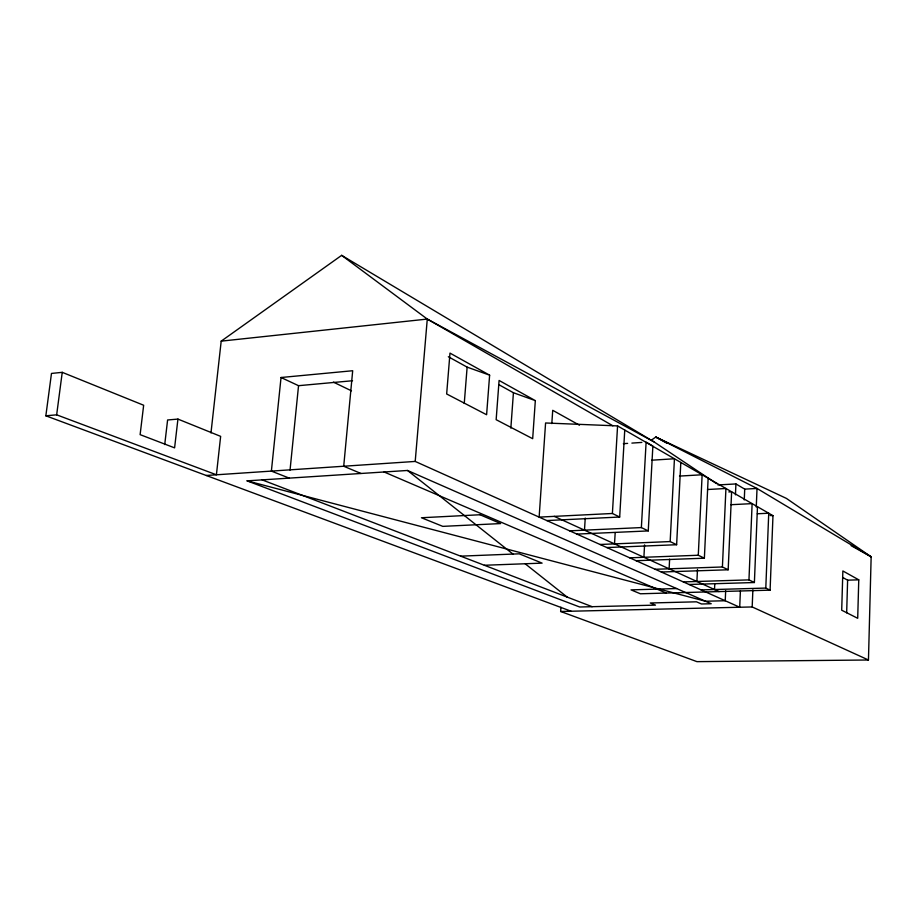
<?xml version="1.0" encoding="UTF-8"?>
<svg xmlns="http://www.w3.org/2000/svg" width="917" height="917" viewBox="0 0 917 917"><rect width="100%" height="100%" fill="white"/><g stroke="black" fill="none" stroke-linecap="round" stroke-linejoin="round"><path stroke-width="1.38" d="M560.917 607.203L560.642 611.479L696.954 661.65L868.456 659.999L871.15 556.814L786.396 498.401L655.781 437.042L651.104 440.332M858.759 579.831L857.704 618.299L841.703 610.206L842.861 570.959L858.759 579.831L847.617 580.163L842.666 577.435M846.666 612.843L847.617 580.163M624.752 430.062L619.686 517.028L612.396 513.486L539.139 517.119L545.581 422.978L617.577 425.912L772.974 515.675L770.097 590.158L765.798 588.072L768.733 513.222L757.327 513.772M757.476 506.723L754.393 582.524L748.96 579.888L752.123 503.628L730.895 504.705M868.456 659.999L752.181 606.951L752.88 589.814M756.273 507.021L757.029 488.463L655.781 437.042L667.049 443.312M740.409 590.857L739.71 607.249L415.206 461.434L206.233 475.476M744.26 499.948L744.719 489.128L735.915 483.935L717.942 484.944M725.679 590.777L725.232 600.738L705.505 601.243L247.097 480.852L407.526 470.467L711.214 603.741L701.482 603.982L696.484 601.816L650.279 602.985L655.472 605.128L579.693 606.997L247.097 480.852M661.306 572.013L728.178 569.778L731.617 491.787L728.797 491.936M735.445 494.871L735.915 483.935M714.515 589.528L714.779 583.934M728.178 569.778L722.413 566.981L725.932 488.497L707.511 489.506M696.897 581.481L697.482 569.423M708.142 478.227L704.371 558.201L698.284 555.243L702.135 474.765L679.486 476.083M606.848 547.552L676.631 544.721L680.815 462.443M676.631 544.721L670.167 541.569L674.442 458.764L651.746 460.196M669.123 568.804L669.616 559.152M648.25 530.92L652.87 446.04L646.107 442.132L641.373 527.573L648.25 530.92L576.896 534.095M643.894 557.284L644.571 544.916M612.396 513.486L617.577 425.912M614.528 543.884L615.192 532.548M584.484 530.164L585.241 518.059M551.816 423.608L552.722 410.312L579.452 425.201M535.333 400.626L532.674 438.693L496.154 419.699L499.089 380.452L535.333 400.626L513.428 392.728L498.745 384.613M510.849 428.124L513.428 392.728M489.621 375.168L486.606 414.736L446.659 393.966L449.983 353.102L489.621 375.168L467.131 367.132L448.333 356.736M464.254 403.457L467.131 367.132M415.206 461.434L427.276 319.07L341.651 255.35L221.192 341.147L210.979 432.927M290.047 470.089L298.541 385.69L281.038 377.506L271.386 471.097L289.233 478.124M164.728 444.55L167.605 419.975L177.932 419.092L174.597 447.863L140.118 434.647L143.66 405.245L62.241 372.336L51.478 373.437L45.85 415.802L571.131 611.238M177.932 419.092L220.642 436.366L216.412 474.788L56.659 414.828L62.241 372.336M221.192 341.147L427.276 319.07L654.004 441.868L716.509 483.626M281.038 377.506L352.69 370.732L343.715 466.237L360.954 473.481M298.541 385.69L352.541 380.738M45.85 415.802L56.659 414.828M623.365 443.679L627.629 443.381M631.893 443.094L641.843 442.418M744.719 489.128L757.029 488.463L871.15 556.814L851.114 545.672M546.807 520.569L619.686 517.028M569.652 530.84L641.373 527.573M600.027 544.48L670.167 541.569M460.621 556.149L519.24 553.822L542.107 563.13L484.348 565.262M629.704 557.823L698.284 555.243M636.134 560.711L704.371 558.201M655.208 569.274L722.413 566.981M683.303 581.905L748.96 579.888M689.045 584.484L754.393 582.524M676.586 588.542L631.022 589.872L640.398 593.78L770.097 590.158M701.127 589.906L765.798 588.072M560.642 611.479L752.181 606.951M770.154 515.503L772.974 515.675M262.136 479.878L592.153 606.687M384.085 471.98L666.178 593.058M554.269 516.374L719.02 591.58M333.421 382.125L351.463 390.837M427.276 319.07L612.888 425.797M341.651 255.35L654.004 441.868M407.526 470.467L512.947 554.063M525.154 563.76L567.222 597.116M480.015 514.746L421.442 517.75L442.796 526.369L500.648 523.573L480.015 514.746"/></g></svg>
